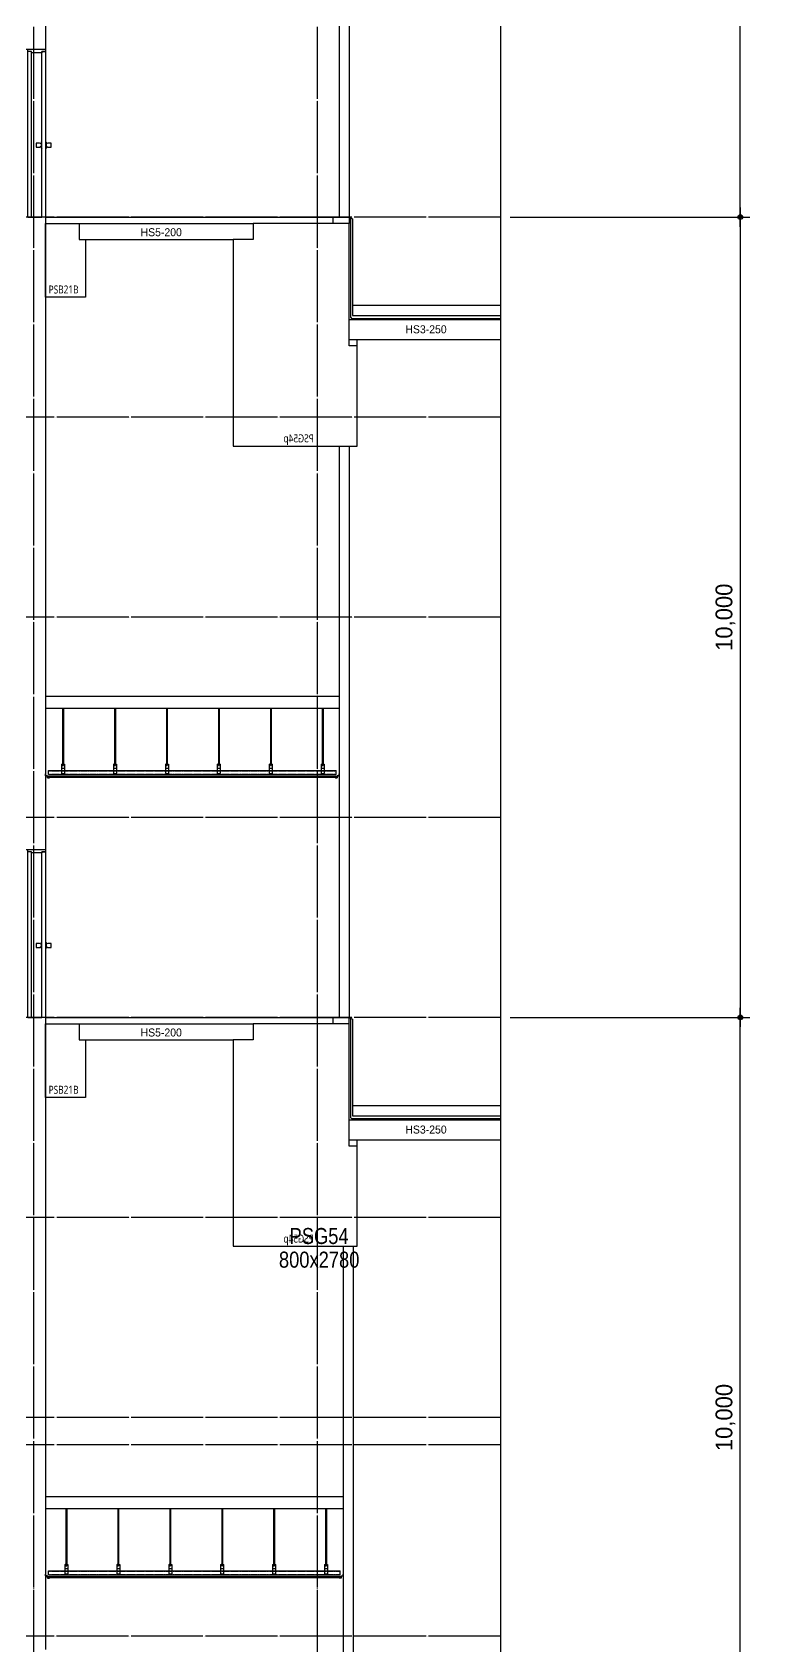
# Model space of a CAD drawing. Header units: millimetres. Extents: x 11948722 to 13111668, y -10771712 to -10232988.
# Drawn here: x 12339690 to 12348702, y -10563800 to -10543638 of the extents above; entities that cross this region are included whole.
import ezdxf
from ezdxf.enums import TextEntityAlignment as Align

# ---------------------------------------------------------------- set-up
doc = ezdxf.new("R2010")
doc.units = ezdxf.units.MM
doc.header["$LTSCALE"] = 150
doc.header["$MEASUREMENT"] = 0
for name, pattern in [('CEN', [6.2, 6, -0.1, 0, -0.1]), ('HIDDEN', [2, 1, -1]), ('Xref-계단단면도$0$HIDDEN', [0.375, 0.25, -0.125])]:
    doc.linetypes.add(name, pattern=pattern)
doc.layers.get('0').update_dxf_attribs({"linetype": 'CONTINUOUS'})
doc.layers.get('Defpoints').update_dxf_attribs({"color": 117, "linetype": 'CONTINUOUS'})
for name, color, linetype in [('A-DOOR', 4, 'CONTINUOUS'), ('A-FIN-5', 8, 'CONTINUOUS'), ('A-중심선', 10, 'CEN'), ('CON-C', 2, 'CONTINUOUS'), ('ELE-06', 6, 'CONTINUOUS'), ('ELE-8', 8, 'CONTINUOUS'), ('PIR판넬', 4, 'CONTINUOUS'), ('Xref-계단단면도$0$3 dim0', 7, 'CONTINUOUS'), ('Xref-계단단면도$0$4', 4, 'CONTINUOUS'), ('Xref-계단단면도$0$8', 8, 'CONTINUOUS'), ('Xref-계단단면도$0$A-CEIL', 6, 'CONTINUOUS'), ('Xref-계단단면도$0$ELE-3', 6, 'CONTINUOUS'), ('Xref-계단단면도$0$FIN', 5, 'CONTINUOUS')]:
    doc.layers.add(name, color=color, linetype=linetype)
doc.styles.add('A.NARROW', font='ARIALN.TTF')
doc.styles.get("Standard").update_dxf_attribs({"font": 'NanumGothic.ttf'})
doc.styles.add('Xref-계단단면도$0$나눔고딕 Se', font='')
doc.styles.add('Xref-계단단면도$0$돋움', font='')
doc.styles.get('Xref-계단단면도$0$나눔고딕 Se').set_extended_font_data('Dotum')
doc.styles.get('Xref-계단단면도$0$돋움').set_extended_font_data('Dotum')
doc.dimstyles.new('Xref-계단단면도$0$A1-100', dxfattribs={"dimtxt": 3, "dimasz": 1, "dimexe": 2, "dimexo": 2, "dimgap": 1, "dimtad": 1, "dimdec": 0, "dimzin": 12, "dimdsep": 46, "dimlunit": 6, "dimtxsty": 'Xref-계단단면도$0$나눔고딕 Se', "dimblk1": 'Xref-계단단면도$0$DIMDOT', "dimblk2": 'Xref-계단단면도$0$DIMDOT', "dimsah": 1, "dimcen": -1, "dimdle": 2, "dimclrd": 256, "dimclre": 256, "dimclrt": 3, "dimadec": 0, "dimazin": 0, "dimtfac": 1, "dimtdec": 0, "dimtix": 1, "dimtmove": 2, "dimatfit": 3, "dimldrblk": 'Xref-계단단면도$0$DIMDOT', "dimfxl": 1, "dimtvp": 1, "dimtolj": 1, "dimtzin": 12, "dimlwd": -1, "dimlwe": -1, "dimarcsym": 0})

# ---------------------------------------------------------------- blocks, each defined once
blk = doc.blocks.new('Xref-계단단면도$0$DIMDOT')
at = {"color": 0}
blk.add_line((-2, 0), (2, 0), dxfattribs=at)
for radius in [0.5, 0.25]:
    blk.add_circle((0, 0), radius, dxfattribs=at)
blk = doc.blocks.new('*D486')
at = {"layer": 'Defpoints', "color": 0, "ltscale": 1200}
for p in [(12345546, -10531448), (12349146, -10531448), (12345546, -10565948)]:
    blk.add_point(p, dxfattribs=at)
at = {"layer": 'Xref-계단단면도$0$3 dim0'}
for p, q in [((12345666, -10531448), (12349266, -10531448)), ((12349146, -10565888), (12349146, -10531508)), ((12345666, -10565948), (12349266, -10565948))]:
    blk.add_line(p, q, dxfattribs=at)
at = {"layer": 'Xref-계단단면도$0$3 dim0', "ltscale": 1200, "xscale": 60, "yscale": 60, "zscale": 60}
for p, rotation in [((12349146, -10531448), 90), ((12349146, -10565948), 270)]:
    blk.add_blockref('Xref-계단단면도$0$DIMDOT', p, dxfattribs=dict(at, rotation=rotation))
at = {"layer": 'Xref-계단단면도$0$3 dim0', "color": 3, "ltscale": 1200, "insert": (12348961, -10548698), "char_height": 210, "attachment_point": 5, "rotation": 90, "style": 'Xref-계단단면도$0$나눔고딕 Se'}
blk.add_mtext('\\A1;34,500', dxfattribs=at)
blk = doc.blocks.new('*D488')
at = {"layer": 'Defpoints', "color": 0, "ltscale": 1200}
for p in [(12345546, -10535948), (12348546, -10535948), (12345546, -10545948)]:
    blk.add_point(p, dxfattribs=at)
at = {"layer": 'Xref-계단단면도$0$3 dim0'}
for p, q in [((12345666, -10535948), (12348666, -10535948)), ((12348546, -10545888), (12348546, -10536008)), ((12345666, -10545948), (12348666, -10545948))]:
    blk.add_line(p, q, dxfattribs=at)
at = {"layer": 'Xref-계단단면도$0$3 dim0', "ltscale": 1200, "xscale": 60, "yscale": 60, "zscale": 60}
for p, rotation in [((12348546, -10535948), 90), ((12348546, -10545948), 270)]:
    blk.add_blockref('Xref-계단단면도$0$DIMDOT', p, dxfattribs=dict(at, rotation=rotation))
at = {"layer": 'Xref-계단단면도$0$3 dim0', "color": 3, "ltscale": 1200, "insert": (12348361, -10540948), "char_height": 210, "attachment_point": 5, "rotation": 90, "style": 'Xref-계단단면도$0$나눔고딕 Se'}
blk.add_mtext('\\A1;10,000', dxfattribs=at)
blk = doc.blocks.new('*D489')
at = {"layer": 'Defpoints', "color": 0, "ltscale": 1200}
for p in [(12345546, -10545948), (12345546, -10555948), (12348546, -10555948)]:
    blk.add_point(p, dxfattribs=at)
at = {"layer": 'Xref-계단단면도$0$3 dim0'}
for p, q in [((12345666, -10545948), (12348666, -10545948)), ((12348546, -10546008), (12348546, -10555888)), ((12345666, -10555948), (12348666, -10555948))]:
    blk.add_line(p, q, dxfattribs=at)
at = {"layer": 'Xref-계단단면도$0$3 dim0', "ltscale": 1200, "xscale": 60, "yscale": 60, "zscale": 60}
for p, rotation in [((12348546, -10545948), 90), ((12348546, -10555948), 270)]:
    blk.add_blockref('Xref-계단단면도$0$DIMDOT', p, dxfattribs=dict(at, rotation=rotation))
at = {"layer": 'Xref-계단단면도$0$3 dim0', "color": 3, "ltscale": 1200, "insert": (12348361, -10550948), "char_height": 210, "attachment_point": 5, "rotation": 90, "style": 'Xref-계단단면도$0$나눔고딕 Se'}
blk.add_mtext('\\A1;10,000', dxfattribs=at)
blk = doc.blocks.new('*D490')
at = {"layer": 'Defpoints', "color": 0, "ltscale": 1200}
for p in [(12345546, -10555948), (12348546, -10555948), (12345546, -10565948)]:
    blk.add_point(p, dxfattribs=at)
at = {"layer": 'Xref-계단단면도$0$3 dim0'}
for p, q in [((12345666, -10555948), (12348666, -10555948)), ((12348546, -10565888), (12348546, -10556008)), ((12345666, -10565948), (12348666, -10565948))]:
    blk.add_line(p, q, dxfattribs=at)
at = {"layer": 'Xref-계단단면도$0$3 dim0', "ltscale": 1200, "xscale": 60, "yscale": 60, "zscale": 60}
for p, rotation in [((12348546, -10555948), 90), ((12348546, -10565948), 270)]:
    blk.add_blockref('Xref-계단단면도$0$DIMDOT', p, dxfattribs=dict(at, rotation=rotation))
at = {"layer": 'Xref-계단단면도$0$3 dim0', "color": 3, "ltscale": 1200, "insert": (12348361, -10560948), "char_height": 210, "attachment_point": 5, "rotation": 90, "style": 'Xref-계단단면도$0$나눔고딕 Se'}
blk.add_mtext('\\A1;10,000', dxfattribs=at)
blk = doc.blocks.new('*U136')
at = {"layer": 'A-DOOR'}
for p, q in [((-200, 0), (-200, 2070)), ((-155, 0), (-155, 2055)), ((-200, 0), (-25, 0))]:
    blk.add_line(p, q, dxfattribs=at)
for points in [[(10, 2100), (20, 2100), (20, 2070), (-25, 2070), (-25, 2055), (-155, 2055), (-155, 2070), (-200, 2070), (-200, 2100), (-190, 2100)], [(-35, 915), (-55, 925), (-95, 925), (-95, 875), (-55, 875), (-35, 885)], [(-25, 945), (-35, 935), (-35, 865), (-25, 855)], [(20, 945), (30, 935), (30, 865), (20, 855)], [(30, 885), (50, 875), (90, 875), (90, 925), (50, 925), (30, 915)]]:
    blk.add_lwpolyline(points, dxfattribs=at)
blk.add_lwpolyline([(20, 0), (-25, 0), (-25, 2070), (20, 2070)], close=True, dxfattribs=at)
blk = doc.blocks.new('PSB21B')
at = {"layer": 'CON-C', "ltscale": 1200, "flags": 128}
blk.add_lwpolyline([(-250, 0), (-250, 920), (-250, 920), (-250, 920), (170, 920), (170, 720), (250, 720), (250, 0)], close=True, dxfattribs=at)
at = {"layer": 'Defpoints', "color": 1, "width": 0.8}
blk.add_text('PSB21B', height=99.8, dxfattribs=at).set_placement((-210, 96), align=Align.MIDDLE_LEFT)
blk = doc.blocks.new('PSG54p')
at = {"layer": 'CON-C', "ltscale": 1200, "flags": 128}
blk.add_lwpolyline([(-775, 1250), (-675, 1250), (-675, 2780), (525, 2780), (525, 2580), (775, 2580), (775, 0), (-775, 0)], close=True, dxfattribs=at)
at = {"layer": 'Defpoints', "color": 1, "width": 0.8}
blk.add_text('PSG54p', height=99.8, dxfattribs=at).set_placement((-231, 96), align=Align.MIDDLE_LEFT)

msp = doc.modelspace()

# ---------------------------------------------------------------- linework, layer by layer
at = {"layer": 'A-FIN-5', "linetype": 'HIDDEN'}
for p, q in [((12343674.7, -10547203.7), (12343684.1, -10547213.2)), ((12343674.7, -10557203.7), (12343684.1, -10557213.2))]:
    msp.add_line(p, q, dxfattribs=at)
at = {"layer": 'A-중심선'}
for p, q in [((12339704.7, -10530548.2), (12339704.7, -10579629.2)), ((12343254.7, -10530548.2), (12343254.7, -10579629.2)), ((12345546.5, -10545948.2), (12327920.5, -10545948.2)), ((12345546.5, -10548448.2), (12327920.5, -10548448.2)), ((12345546.5, -10550948.2), (12327920.5, -10550948.2)), ((12345546.5, -10553448.2), (12327920.5, -10553448.2)), ((12345546.5, -10555948.2), (12327920.5, -10555948.2)), ((12345546.5, -10558448.2), (12327920.5, -10558448.2)), ((12345546.5, -10560948.2), (12327920.5, -10560948.2)), ((12345546.5, -10561288.2), (12327920.5, -10561288.2)), ((12345545.7, -10563678.2), (12327919.7, -10563678.2))]:
    msp.add_line(p, q, dxfattribs=at)
at = {"layer": 'CON-C', "ltscale": 1200}
for p, q in [((12339854.7, -10535948.2), (12339854.7, -10543848.2)), ((12339554.7, -10543848.2), (12339854.7, -10543848.2)), ((12339854.7, -10545948.2), (12339554.7, -10545948.2)), ((12339854.7, -10545948.2), (12339854.7, -10553848.2)), ((12340274.7, -10546028.2), (12342454.7, -10546028.2)), ((12343454.7, -10546028.2), (12343454.7, -10545948.2)), ((12343454.7, -10545948.2), (12343654.7, -10545948.2)), ((12343654.7, -10545948.2), (12343654.7, -10546028.2)), ((12340354.7, -10546228.2), (12342204.7, -10546228.2)), ((12343654.7, -10547228.2), (12345546.5, -10547228.2)), ((12343654.7, -10547478.2), (12345546.5, -10547478.2)), ((12343754.7, -10547558.2), (12343754.7, -10547478.2)), ((12339554.7, -10553848.2), (12339854.7, -10553848.2)), ((12339854.7, -10555948.2), (12339554.7, -10555948.2)), ((12339854.7, -10555948.2), (12339854.7, -10563848.2)), ((12343454.7, -10556028.2), (12343454.7, -10555948.2)), ((12343454.7, -10555948.2), (12343654.7, -10555948.2)), ((12343654.7, -10556028.2), (12343654.7, -10555948.2)), ((12340274.7, -10556028.2), (12342454.7, -10556028.2)), ((12340354.7, -10556228.2), (12342204.7, -10556228.2)), ((12343654.7, -10557228.2), (12345546.5, -10557228.2)), ((12343654.7, -10557478.2), (12345546.5, -10557478.2)), ((12343754.7, -10557558.2), (12343754.7, -10557478.2))]:
    msp.add_line(p, q, dxfattribs=at)
at = {"layer": 'Defpoints', "ltscale": 1200}
msp.add_lwpolyline([(12327920.5, -10530548.2), (12345546.5, -10530548.2), (12345546.5, -10579629.2), (12327920.5, -10579629.2)], close=True, dxfattribs=at)
at = {"layer": 'ELE-06', "ltscale": 1200}
for p, q in [((12343654.7, -10545948.2), (12343694.7, -10545968.2)), ((12343694.7, -10545968.2), (12343694.7, -10547048.2)), ((12343694.7, -10547048.2), (12345546.5, -10547048.2)), ((12343654.7, -10555948.2), (12343694.7, -10555968.2)), ((12343694.7, -10555968.2), (12343694.7, -10557048.2)), ((12343694.7, -10557048.2), (12345546.5, -10557048.2))]:
    msp.add_line(p, q, dxfattribs=at)
at = {"layer": 'ELE-8', "ltscale": 0.5}
for p, q in [((12343674.7, -10547203.7), (12343674.7, -10545958.2)), ((12343684.1, -10547213.2), (12345546.5, -10547213.2)), ((12343674.7, -10557203.7), (12343674.7, -10555958.2)), ((12343684.1, -10557213.2), (12345546.5, -10557213.2))]:
    msp.add_line(p, q, dxfattribs=at)
at = {"layer": 'ELE-8', "ltscale": 1000}
for p, q in [((12343694.7, -10547048.2), (12343694.7, -10547178.2)), ((12343694.7, -10547178.2), (12345546.5, -10547178.2)), ((12343694.7, -10557048.2), (12343694.7, -10557178.2)), ((12343694.7, -10557178.2), (12345546.5, -10557178.2))]:
    msp.add_line(p, q, dxfattribs=at)
at = {"layer": 'PIR판넬'}
for p, q in [((12343529.7, -10537048.2), (12343529.7, -10545948.2)), ((12343654.7, -10537048.2), (12343654.7, -10545948.2)), ((12343529.7, -10548808.2), (12343529.7, -10555948.2)), ((12343654.7, -10548808.2), (12343654.7, -10555948.2)), ((12343579.7, -10558808.2), (12343579.7, -10565948.2)), ((12343704.7, -10558808.2), (12343704.7, -10565948.2))]:
    msp.add_line(p, q, dxfattribs=at)
at = {"layer": 'Xref-계단단면도$0$4', "ltscale": 0.1}
for points in [[(12339904.7, -10552954.2), (12339904.7, -10552948.2), (12339903.7, -10552948.2), (12339903.7, -10552953.2), (12339880.7, -10552953.2), (12339880.7, -10552928.2), (12339855.7, -10552928.2), (12339855.7, -10552904.2), (12339854.7, -10552904.2), (12339854.7, -10552929.2), (12339879.7, -10552929.2), (12339879.7, -10552954.2), (12339904.7, -10552954.2)], [(12343479.7, -10552954.2), (12343479.7, -10552948.2), (12343480.7, -10552948.2), (12343480.7, -10552953.2), (12343503.7, -10552953.2), (12343503.7, -10552928.2), (12343528.7, -10552928.2), (12343528.7, -10552904.2), (12343529.7, -10552904.2), (12343529.7, -10552929.2), (12343504.7, -10552929.2), (12343504.7, -10552954.2), (12343479.7, -10552954.2)], [(12339904.7, -10562954.2), (12339904.7, -10562948.2), (12339903.7, -10562948.2), (12339903.7, -10562953.2), (12339880.7, -10562953.2), (12339880.7, -10562928.2), (12339855.7, -10562928.2), (12339855.7, -10562904.2), (12339854.7, -10562904.2), (12339854.7, -10562929.2), (12339879.7, -10562929.2), (12339879.7, -10562954.2), (12339904.7, -10562954.2)], [(12343529.7, -10562954.2), (12343529.7, -10562948.2), (12343530.7, -10562948.2), (12343530.7, -10562953.2), (12343553.7, -10562953.2), (12343553.7, -10562928.2), (12343578.7, -10562928.2), (12343578.7, -10562904.2), (12343579.7, -10562904.2), (12343579.7, -10562929.2), (12343554.7, -10562929.2), (12343554.7, -10562954.2), (12343529.7, -10562954.2)]]:
    msp.add_lwpolyline(points, dxfattribs=at)
at = {"layer": 'Xref-계단단면도$0$8'}
for p, q in [((12340067.8, -10552085.7), (12340067.8, -10552779.4)), ((12340079.1, -10552085.7), (12340079.1, -10552779.4)), ((12340717.8, -10552085.7), (12340717.8, -10552779.4)), ((12340729.1, -10552085.7), (12340729.1, -10552779.4)), ((12341367.8, -10552085.7), (12341367.8, -10552779.4)), ((12341379.1, -10552085.7), (12341379.1, -10552779.4)), ((12342017.8, -10552085.7), (12342017.8, -10552779.4)), ((12342029.1, -10552085.7), (12342029.1, -10552779.4)), ((12342667.8, -10552085.7), (12342667.8, -10552779.4)), ((12342679.1, -10552085.7), (12342679.1, -10552779.4)), ((12343317.8, -10552085.7), (12343317.8, -10552779.4)), ((12343329.1, -10552085.7), (12343329.1, -10552779.4)), ((12340054.7, -10552783.2), (12340054.7, -10552901.9)), ((12340054.7, -10552783.2), (12340092.2, -10552783.2)), ((12340054.7, -10552786.9), (12340092.2, -10552786.9)), ((12340054.7, -10552833.2), (12340092.2, -10552833.2)), ((12340054.7, -10552901.9), (12340092.2, -10552901.9)), ((12340062.2, -10552779.4), (12340084.7, -10552779.4)), ((12340062.2, -10552779.4), (12340062.2, -10552783.2)), ((12340062.2, -10552786.9), (12340062.2, -10552790.7)), ((12340062.2, -10552790.7), (12340084.7, -10552790.7)), ((12340065.9, -10552779.4), (12340065.9, -10552783.2)), ((12340065.9, -10552786.9), (12340065.9, -10552790.7)), ((12340067.8, -10552774.4), (12340079.1, -10552774.4)), ((12340067.8, -10552776.9), (12340079.1, -10552776.9)), ((12340067.8, -10552790.7), (12340067.8, -10552801.9)), ((12340067.8, -10552791.9), (12340079.1, -10552791.9)), ((12340067.8, -10552794.4), (12340079.1, -10552794.4)), ((12340067.8, -10552796.9), (12340079.1, -10552796.9)), ((12340067.8, -10552799.4), (12340079.1, -10552799.4)), ((12340067.8, -10552799.4), (12340079.1, -10552799.4)), ((12340067.8, -10552801.9), (12340079.1, -10552801.9)), ((12340079.1, -10552790.7), (12340079.1, -10552801.9)), ((12340080.9, -10552779.4), (12340080.9, -10552783.2)), ((12340080.9, -10552786.9), (12340080.9, -10552790.7)), ((12340084.7, -10552779.4), (12340084.7, -10552783.2)), ((12340084.7, -10552786.9), (12340084.7, -10552790.7)), ((12340092.2, -10552783.2), (12340092.2, -10552901.9)), ((12340704.7, -10552783.2), (12340704.7, -10552901.9)), ((12340704.7, -10552783.2), (12340742.2, -10552783.2)), ((12340704.7, -10552786.9), (12340742.2, -10552786.9)), ((12340704.7, -10552833.2), (12340742.2, -10552833.2)), ((12340704.7, -10552901.9), (12340742.2, -10552901.9)), ((12340712.2, -10552779.4), (12340734.7, -10552779.4)), ((12340712.2, -10552779.4), (12340712.2, -10552783.2)), ((12340712.2, -10552786.9), (12340712.2, -10552790.7)), ((12340712.2, -10552790.7), (12340734.7, -10552790.7)), ((12340715.9, -10552779.4), (12340715.9, -10552783.2)), ((12340715.9, -10552786.9), (12340715.9, -10552790.7)), ((12340717.8, -10552774.4), (12340729.1, -10552774.4)), ((12340717.8, -10552776.9), (12340729.1, -10552776.9)), ((12340717.8, -10552790.7), (12340717.8, -10552801.9)), ((12340717.8, -10552791.9), (12340729.1, -10552791.9)), ((12340717.8, -10552794.4), (12340729.1, -10552794.4)), ((12340717.8, -10552796.9), (12340729.1, -10552796.9)), ((12340717.8, -10552799.4), (12340729.1, -10552799.4)), ((12340717.8, -10552799.4), (12340729.1, -10552799.4)), ((12340717.8, -10552801.9), (12340729.1, -10552801.9)), ((12340729.1, -10552790.7), (12340729.1, -10552801.9)), ((12340730.9, -10552779.4), (12340730.9, -10552783.2)), ((12340730.9, -10552786.9), (12340730.9, -10552790.7)), ((12340734.7, -10552779.4), (12340734.7, -10552783.2)), ((12340734.7, -10552786.9), (12340734.7, -10552790.7)), ((12340742.2, -10552783.2), (12340742.2, -10552901.9)), ((12341354.7, -10552783.2), (12341354.7, -10552901.9)), ((12341354.7, -10552783.2), (12341392.2, -10552783.2)), ((12341354.7, -10552786.9), (12341392.2, -10552786.9)), ((12341354.7, -10552833.2), (12341392.2, -10552833.2)), ((12341354.7, -10552901.9), (12341392.2, -10552901.9)), ((12341362.2, -10552779.4), (12341384.7, -10552779.4)), ((12341362.2, -10552779.4), (12341362.2, -10552783.2)), ((12341362.2, -10552786.9), (12341362.2, -10552790.7)), ((12341362.2, -10552790.7), (12341384.7, -10552790.7)), ((12341365.9, -10552779.4), (12341365.9, -10552783.2)), ((12341365.9, -10552786.9), (12341365.9, -10552790.7)), ((12341367.8, -10552774.4), (12341379.1, -10552774.4)), ((12341367.8, -10552776.9), (12341379.1, -10552776.9)), ((12341367.8, -10552790.7), (12341367.8, -10552801.9)), ((12341367.8, -10552791.9), (12341379.1, -10552791.9)), ((12341367.8, -10552794.4), (12341379.1, -10552794.4)), ((12341367.8, -10552796.9), (12341379.1, -10552796.9)), ((12341367.8, -10552799.4), (12341379.1, -10552799.4)), ((12341367.8, -10552799.4), (12341379.1, -10552799.4)), ((12341367.8, -10552801.9), (12341379.1, -10552801.9)), ((12341379.1, -10552790.7), (12341379.1, -10552801.9)), ((12341380.9, -10552779.4), (12341380.9, -10552783.2)), ((12341380.9, -10552786.9), (12341380.9, -10552790.7)), ((12341384.7, -10552779.4), (12341384.7, -10552783.2)), ((12341384.7, -10552786.9), (12341384.7, -10552790.7)), ((12341392.2, -10552783.2), (12341392.2, -10552901.9)), ((12342004.7, -10552783.2), (12342004.7, -10552901.9)), ((12342004.7, -10552783.2), (12342042.2, -10552783.2)), ((12342004.7, -10552786.9), (12342042.2, -10552786.9)), ((12342004.7, -10552833.2), (12342042.2, -10552833.2)), ((12342004.7, -10552901.9), (12342042.2, -10552901.9)), ((12342012.2, -10552779.4), (12342034.7, -10552779.4)), ((12342012.2, -10552779.4), (12342012.2, -10552783.2)), ((12342012.2, -10552786.9), (12342012.2, -10552790.7)), ((12342012.2, -10552790.7), (12342034.7, -10552790.7)), ((12342015.9, -10552779.4), (12342015.9, -10552783.2)), ((12342015.9, -10552786.9), (12342015.9, -10552790.7)), ((12342017.8, -10552774.4), (12342029.1, -10552774.4)), ((12342017.8, -10552776.9), (12342029.1, -10552776.9)), ((12342017.8, -10552790.7), (12342017.8, -10552801.9)), ((12342017.8, -10552791.9), (12342029.1, -10552791.9)), ((12342017.8, -10552794.4), (12342029.1, -10552794.4)), ((12342017.8, -10552796.9), (12342029.1, -10552796.9)), ((12342017.8, -10552799.4), (12342029.1, -10552799.4)), ((12342017.8, -10552799.4), (12342029.1, -10552799.4)), ((12342017.8, -10552801.9), (12342029.1, -10552801.9)), ((12342029.1, -10552790.7), (12342029.1, -10552801.9)), ((12342030.9, -10552779.4), (12342030.9, -10552783.2)), ((12342030.9, -10552786.9), (12342030.9, -10552790.7)), ((12342034.7, -10552779.4), (12342034.7, -10552783.2)), ((12342034.7, -10552786.9), (12342034.7, -10552790.7)), ((12342042.2, -10552783.2), (12342042.2, -10552901.9)), ((12342654.7, -10552783.2), (12342654.7, -10552901.9)), ((12342654.7, -10552783.2), (12342692.2, -10552783.2)), ((12342654.7, -10552786.9), (12342692.2, -10552786.9)), ((12342654.7, -10552833.2), (12342692.2, -10552833.2)), ((12342654.7, -10552901.9), (12342692.2, -10552901.9)), ((12342662.2, -10552779.4), (12342684.7, -10552779.4)), ((12342662.2, -10552779.4), (12342662.2, -10552783.2)), ((12342662.2, -10552786.9), (12342662.2, -10552790.7)), ((12342662.2, -10552790.7), (12342684.7, -10552790.7)), ((12342665.9, -10552779.4), (12342665.9, -10552783.2)), ((12342665.9, -10552786.9), (12342665.9, -10552790.7)), ((12342667.8, -10552774.4), (12342679.1, -10552774.4)), ((12342667.8, -10552776.9), (12342679.1, -10552776.9)), ((12342667.8, -10552790.7), (12342667.8, -10552801.9)), ((12342667.8, -10552791.9), (12342679.1, -10552791.9)), ((12342667.8, -10552794.4), (12342679.1, -10552794.4)), ((12342667.8, -10552796.9), (12342679.1, -10552796.9)), ((12342667.8, -10552799.4), (12342679.1, -10552799.4)), ((12342667.8, -10552799.4), (12342679.1, -10552799.4)), ((12342667.8, -10552801.9), (12342679.1, -10552801.9)), ((12342679.1, -10552790.7), (12342679.1, -10552801.9)), ((12342680.9, -10552779.4), (12342680.9, -10552783.2)), ((12342680.9, -10552786.9), (12342680.9, -10552790.7)), ((12342684.7, -10552779.4), (12342684.7, -10552783.2)), ((12342684.7, -10552786.9), (12342684.7, -10552790.7)), ((12342692.2, -10552783.2), (12342692.2, -10552901.9)), ((12343304.7, -10552783.2), (12343304.7, -10552901.9)), ((12343304.7, -10552783.2), (12343342.2, -10552783.2)), ((12343304.7, -10552786.9), (12343342.2, -10552786.9)), ((12343304.7, -10552833.2), (12343342.2, -10552833.2)), ((12343304.7, -10552901.9), (12343342.2, -10552901.9)), ((12343312.2, -10552779.4), (12343334.7, -10552779.4)), ((12343312.2, -10552779.4), (12343312.2, -10552783.2)), ((12343312.2, -10552786.9), (12343312.2, -10552790.7)), ((12343312.2, -10552790.7), (12343334.7, -10552790.7)), ((12343315.9, -10552779.4), (12343315.9, -10552783.2)), ((12343315.9, -10552786.9), (12343315.9, -10552790.7)), ((12343317.8, -10552774.4), (12343329.1, -10552774.4)), ((12343317.8, -10552776.9), (12343329.1, -10552776.9)), ((12343317.8, -10552790.7), (12343317.8, -10552801.9)), ((12343317.8, -10552791.9), (12343329.1, -10552791.9)), ((12343317.8, -10552794.4), (12343329.1, -10552794.4)), ((12343317.8, -10552796.9), (12343329.1, -10552796.9)), ((12343317.8, -10552799.4), (12343329.1, -10552799.4)), ((12343317.8, -10552799.4), (12343329.1, -10552799.4)), ((12343317.8, -10552801.9), (12343329.1, -10552801.9)), ((12343329.1, -10552790.7), (12343329.1, -10552801.9)), ((12343330.9, -10552779.4), (12343330.9, -10552783.2)), ((12343330.9, -10552786.9), (12343330.9, -10552790.7)), ((12343334.7, -10552779.4), (12343334.7, -10552783.2)), ((12343334.7, -10552786.9), (12343334.7, -10552790.7)), ((12343342.2, -10552783.2), (12343342.2, -10552901.9)), ((12340109.2, -10562085.7), (12340109.2, -10562779.4)), ((12340120.5, -10562085.7), (12340120.5, -10562779.4)), ((12340759.2, -10562085.7), (12340759.2, -10562779.4)), ((12340770.5, -10562085.7), (12340770.5, -10562779.4)), ((12341409.2, -10562085.7), (12341409.2, -10562779.4)), ((12341420.5, -10562085.7), (12341420.5, -10562779.4)), ((12342059.2, -10562085.7), (12342059.2, -10562779.4)), ((12342070.5, -10562085.7), (12342070.5, -10562779.4)), ((12342709.2, -10562085.7), (12342709.2, -10562779.4)), ((12342720.5, -10562085.7), (12342720.5, -10562779.4)), ((12343359.2, -10562085.7), (12343359.2, -10562779.4)), ((12343370.5, -10562085.7), (12343370.5, -10562779.4)), ((12340096.1, -10562783.2), (12340096.1, -10562901.9)), ((12340096.1, -10562783.2), (12340133.6, -10562783.2)), ((12340096.1, -10562786.9), (12340133.6, -10562786.9)), ((12340103.6, -10562779.4), (12340126.1, -10562779.4)), ((12340103.6, -10562779.4), (12340103.6, -10562783.2)), ((12340103.6, -10562786.9), (12340103.6, -10562790.7)), ((12340103.6, -10562790.7), (12340126.1, -10562790.7)), ((12340107.3, -10562779.4), (12340107.3, -10562783.2)), ((12340107.3, -10562786.9), (12340107.3, -10562790.7)), ((12340109.2, -10562774.4), (12340120.5, -10562774.4)), ((12340109.2, -10562776.9), (12340120.5, -10562776.9)), ((12340109.2, -10562790.7), (12340109.2, -10562801.9)), ((12340109.2, -10562791.9), (12340120.5, -10562791.9)), ((12340109.2, -10562794.4), (12340120.5, -10562794.4)), ((12340109.2, -10562796.9), (12340120.5, -10562796.9)), ((12340109.2, -10562799.4), (12340120.5, -10562799.4)), ((12340109.2, -10562799.4), (12340120.5, -10562799.4)), ((12340109.2, -10562801.9), (12340120.5, -10562801.9)), ((12340120.5, -10562790.7), (12340120.5, -10562801.9)), ((12340122.3, -10562779.4), (12340122.3, -10562783.2)), ((12340122.3, -10562786.9), (12340122.3, -10562790.7)), ((12340126.1, -10562779.4), (12340126.1, -10562783.2)), ((12340126.1, -10562786.9), (12340126.1, -10562790.7)), ((12340133.6, -10562783.2), (12340133.6, -10562901.9)), ((12340746.1, -10562783.2), (12340746.1, -10562901.9)), ((12340746.1, -10562783.2), (12340783.6, -10562783.2)), ((12340746.1, -10562786.9), (12340783.6, -10562786.9)), ((12340753.6, -10562779.4), (12340776.1, -10562779.4)), ((12340753.6, -10562779.4), (12340753.6, -10562783.2)), ((12340753.6, -10562786.9), (12340753.6, -10562790.7)), ((12340753.6, -10562790.7), (12340776.1, -10562790.7)), ((12340757.3, -10562779.4), (12340757.3, -10562783.2)), ((12340757.3, -10562786.9), (12340757.3, -10562790.7)), ((12340759.2, -10562774.4), (12340770.5, -10562774.4)), ((12340759.2, -10562776.9), (12340770.5, -10562776.9)), ((12340759.2, -10562790.7), (12340759.2, -10562801.9)), ((12340759.2, -10562791.9), (12340770.5, -10562791.9)), ((12340759.2, -10562794.4), (12340770.5, -10562794.4)), ((12340759.2, -10562796.9), (12340770.5, -10562796.9)), ((12340759.2, -10562799.4), (12340770.5, -10562799.4)), ((12340759.2, -10562799.4), (12340770.5, -10562799.4)), ((12340759.2, -10562801.9), (12340770.5, -10562801.9)), ((12340770.5, -10562790.7), (12340770.5, -10562801.9)), ((12340772.3, -10562779.4), (12340772.3, -10562783.2)), ((12340772.3, -10562786.9), (12340772.3, -10562790.7)), ((12340776.1, -10562779.4), (12340776.1, -10562783.2)), ((12340776.1, -10562786.9), (12340776.1, -10562790.7)), ((12340783.6, -10562783.2), (12340783.6, -10562901.9)), ((12341396.1, -10562783.2), (12341396.1, -10562901.9)), ((12341396.1, -10562783.2), (12341433.6, -10562783.2)), ((12341396.1, -10562786.9), (12341433.6, -10562786.9)), ((12341403.6, -10562779.4), (12341426.1, -10562779.4)), ((12341403.6, -10562779.4), (12341403.6, -10562783.2)), ((12341403.6, -10562786.9), (12341403.6, -10562790.7)), ((12341403.6, -10562790.7), (12341426.1, -10562790.7)), ((12341407.3, -10562779.4), (12341407.3, -10562783.2)), ((12341407.3, -10562786.9), (12341407.3, -10562790.7)), ((12341409.2, -10562774.4), (12341420.5, -10562774.4)), ((12341409.2, -10562776.9), (12341420.5, -10562776.9)), ((12341409.2, -10562790.7), (12341409.2, -10562801.9)), ((12341409.2, -10562791.9), (12341420.5, -10562791.9)), ((12341409.2, -10562794.4), (12341420.5, -10562794.4)), ((12341409.2, -10562796.9), (12341420.5, -10562796.9)), ((12341409.2, -10562799.4), (12341420.5, -10562799.4)), ((12341409.2, -10562799.4), (12341420.5, -10562799.4)), ((12341409.2, -10562801.9), (12341420.5, -10562801.9)), ((12341420.5, -10562790.7), (12341420.5, -10562801.9)), ((12341422.3, -10562779.4), (12341422.3, -10562783.2)), ((12341422.3, -10562786.9), (12341422.3, -10562790.7)), ((12341426.1, -10562779.4), (12341426.1, -10562783.2)), ((12341426.1, -10562786.9), (12341426.1, -10562790.7)), ((12341433.6, -10562783.2), (12341433.6, -10562901.9)), ((12342046.1, -10562783.2), (12342046.1, -10562901.9)), ((12342046.1, -10562783.2), (12342083.6, -10562783.2)), ((12342046.1, -10562786.9), (12342083.6, -10562786.9)), ((12342053.6, -10562779.4), (12342076.1, -10562779.4)), ((12342053.6, -10562779.4), (12342053.6, -10562783.2)), ((12342053.6, -10562786.9), (12342053.6, -10562790.7)), ((12342053.6, -10562790.7), (12342076.1, -10562790.7)), ((12342057.3, -10562779.4), (12342057.3, -10562783.2)), ((12342057.3, -10562786.9), (12342057.3, -10562790.7)), ((12342059.2, -10562774.4), (12342070.5, -10562774.4)), ((12342059.2, -10562776.9), (12342070.5, -10562776.9)), ((12342059.2, -10562790.7), (12342059.2, -10562801.9)), ((12342059.2, -10562791.9), (12342070.5, -10562791.9)), ((12342059.2, -10562794.4), (12342070.5, -10562794.4)), ((12342059.2, -10562796.9), (12342070.5, -10562796.9)), ((12342059.2, -10562799.4), (12342070.5, -10562799.4)), ((12342059.2, -10562799.4), (12342070.5, -10562799.4)), ((12342059.2, -10562801.9), (12342070.5, -10562801.9)), ((12342070.5, -10562790.7), (12342070.5, -10562801.9)), ((12342072.3, -10562779.4), (12342072.3, -10562783.2)), ((12342072.3, -10562786.9), (12342072.3, -10562790.7)), ((12342076.1, -10562779.4), (12342076.1, -10562783.2)), ((12342076.1, -10562786.9), (12342076.1, -10562790.7)), ((12342083.6, -10562783.2), (12342083.6, -10562901.9)), ((12342696.1, -10562783.2), (12342696.1, -10562901.9)), ((12342696.1, -10562783.2), (12342733.6, -10562783.2)), ((12342696.1, -10562786.9), (12342733.6, -10562786.9)), ((12342703.6, -10562779.4), (12342726.1, -10562779.4)), ((12342703.6, -10562779.4), (12342703.6, -10562783.2)), ((12342703.6, -10562786.9), (12342703.6, -10562790.7)), ((12342703.6, -10562790.7), (12342726.1, -10562790.7)), ((12342707.3, -10562779.4), (12342707.3, -10562783.2)), ((12342707.3, -10562786.9), (12342707.3, -10562790.7)), ((12342709.2, -10562774.4), (12342720.5, -10562774.4)), ((12342709.2, -10562776.9), (12342720.5, -10562776.9)), ((12342709.2, -10562790.7), (12342709.2, -10562801.9)), ((12342709.2, -10562791.9), (12342720.5, -10562791.9)), ((12342709.2, -10562794.4), (12342720.5, -10562794.4)), ((12342709.2, -10562796.9), (12342720.5, -10562796.9)), ((12342709.2, -10562799.4), (12342720.5, -10562799.4)), ((12342709.2, -10562799.4), (12342720.5, -10562799.4)), ((12342709.2, -10562801.9), (12342720.5, -10562801.9)), ((12342720.5, -10562790.7), (12342720.5, -10562801.9)), ((12342722.3, -10562779.4), (12342722.3, -10562783.2)), ((12342722.3, -10562786.9), (12342722.3, -10562790.7)), ((12342726.1, -10562779.4), (12342726.1, -10562783.2)), ((12342726.1, -10562786.9), (12342726.1, -10562790.7)), ((12342733.6, -10562783.2), (12342733.6, -10562901.9)), ((12343346.1, -10562783.2), (12343346.1, -10562901.9)), ((12343346.1, -10562783.2), (12343383.6, -10562783.2)), ((12343346.1, -10562786.9), (12343383.6, -10562786.9)), ((12343353.6, -10562779.4), (12343376.1, -10562779.4)), ((12343353.6, -10562779.4), (12343353.6, -10562783.2)), ((12343353.6, -10562786.9), (12343353.6, -10562790.7)), ((12343353.6, -10562790.7), (12343376.1, -10562790.7)), ((12343357.3, -10562779.4), (12343357.3, -10562783.2)), ((12343357.3, -10562786.9), (12343357.3, -10562790.7)), ((12343359.2, -10562774.4), (12343370.5, -10562774.4)), ((12343359.2, -10562776.9), (12343370.5, -10562776.9)), ((12343359.2, -10562790.7), (12343359.2, -10562801.9)), ((12343359.2, -10562791.9), (12343370.5, -10562791.9)), ((12343359.2, -10562794.4), (12343370.5, -10562794.4)), ((12343359.2, -10562796.9), (12343370.5, -10562796.9)), ((12343359.2, -10562799.4), (12343370.5, -10562799.4)), ((12343359.2, -10562799.4), (12343370.5, -10562799.4)), ((12343359.2, -10562801.9), (12343370.5, -10562801.9)), ((12343370.5, -10562790.7), (12343370.5, -10562801.9)), ((12343372.3, -10562779.4), (12343372.3, -10562783.2)), ((12343372.3, -10562786.9), (12343372.3, -10562790.7)), ((12343376.1, -10562779.4), (12343376.1, -10562783.2)), ((12343376.1, -10562786.9), (12343376.1, -10562790.7)), ((12343383.6, -10562783.2), (12343383.6, -10562901.9)), ((12340096.1, -10562833.2), (12340133.6, -10562833.2)), ((12340096.1, -10562901.9), (12340133.6, -10562901.9)), ((12340746.1, -10562833.2), (12340783.6, -10562833.2)), ((12340746.1, -10562901.9), (12340783.6, -10562901.9)), ((12341396.1, -10562833.2), (12341433.6, -10562833.2)), ((12341396.1, -10562901.9), (12341433.6, -10562901.9)), ((12342046.1, -10562833.2), (12342083.6, -10562833.2)), ((12342046.1, -10562901.9), (12342083.6, -10562901.9)), ((12342696.1, -10562833.2), (12342733.6, -10562833.2)), ((12342696.1, -10562901.9), (12342733.6, -10562901.9)), ((12343346.1, -10562833.2), (12343383.6, -10562833.2)), ((12343346.1, -10562901.9), (12343383.6, -10562901.9))]:
    msp.add_line(p, q, dxfattribs=at)
at = {"layer": 'Xref-계단단면도$0$8', "linetype": 'Xref-계단단면도$0$HIDDEN', "ltscale": 0.1}
for p, q in [((12339893.7, -10552868.2), (12343490.7, -10552868.2)), ((12339893.7, -10552908.2), (12343490.7, -10552908.2)), ((12339893.7, -10562868.2), (12343540.7, -10562868.2)), ((12339893.7, -10562908.2), (12343540.7, -10562908.2))]:
    msp.add_line(p, q, dxfattribs=at)
at = {"layer": 'Xref-계단단면도$0$A-CEIL', "ltscale": 1200}
for p, q in [((12339854.7, -10545948.2), (12343454.7, -10545948.2)), ((12339854.7, -10555948.2), (12343454.7, -10555948.2))]:
    msp.add_line(p, q, dxfattribs=at)
at = {"layer": 'Xref-계단단면도$0$ELE-3'}
for p, q in [((12339854.7, -10551935.7), (12343529.7, -10551935.7)), ((12339854.7, -10552085.7), (12343529.7, -10552085.7)), ((12339854.7, -10561935.7), (12343579.7, -10561935.7)), ((12339854.7, -10562085.7), (12343579.7, -10562085.7))]:
    msp.add_line(p, q, dxfattribs=at)
at = {"layer": 'Xref-계단단면도$0$FIN', "color": 8}
for p, q in [((12339893.7, -10552911.9), (12339893.7, -10552864.4)), ((12339893.7, -10552864.4), (12343490.7, -10552864.4)), ((12339893.7, -10552911.9), (12343490.7, -10552911.9)), ((12343490.7, -10552911.9), (12343490.7, -10552864.4)), ((12339893.7, -10562911.9), (12339893.7, -10562864.4)), ((12339893.7, -10562864.4), (12343540.7, -10562864.4)), ((12339893.7, -10562911.9), (12343540.7, -10562911.9)), ((12343540.7, -10562911.9), (12343540.7, -10562864.4))]:
    msp.add_line(p, q, dxfattribs=at)
at = {"layer": 'Xref-계단단면도$0$FIN', "color": 150}
for p, q in [((12339893.7, -10552935.7), (12343490.7, -10552935.7)), ((12339893.7, -10552948.2), (12343490.7, -10552948.2)), ((12339893.7, -10562935.7), (12343540.7, -10562935.7)), ((12339893.7, -10562948.2), (12343540.7, -10562948.2))]:
    msp.add_line(p, q, dxfattribs=at)
at = {"layer": 'Xref-계단단면도$0$FIN', "color": 150, "flags": 128}
for points in [[(12339893.7, -10552935.7), (12339893.7, -10552948.2)], [(12343490.7, -10552935.7), (12343490.7, -10552948.2)], [(12339893.7, -10562935.7), (12339893.7, -10562948.2)], [(12343540.7, -10562935.7), (12343540.7, -10562948.2)]]:
    msp.add_lwpolyline(points, dxfattribs=at)

# ---------------------------------------------------------------- block references
at = {"layer": 'A-DOOR'}
for p in [(12339834.7, -10545948.2), (12339834.7, -10555948.2)]:
    msp.add_blockref('*U136', p, dxfattribs=at)
at = {"layer": 'CON-C', "ltscale": 1200}
for p in [(12340104.7, -10546948.2), (12340104.7, -10556948.2)]:
    msp.add_blockref('PSB21B', p, dxfattribs=at)
at = {"layer": 'CON-C', "ltscale": 1200, "xscale": -1}
for p in [(12342979.7, -10548808.2), (12342979.7, -10558808.2)]:
    msp.add_blockref('PSG54p', p, dxfattribs=at)

# ---------------------------------------------------------------- texts
at = {"layer": 'Defpoints'}
for s, height, style, p in [('HS5-200', 100, 'Xref-계단단면도$0$돋움', (12341044.8, -10546136.7)), ('HS3-250', 100, 'Xref-계단단면도$0$돋움', (12344356.9, -10547349.7)), ('HS5-200', 100, 'Xref-계단단면도$0$돋움', (12341044.8, -10556136.7)), ('HS3-250', 100, 'Xref-계단단면도$0$돋움', (12344356.9, -10557349.7)), ('PSG54', 200, 'A.NARROW', (12342908.2, -10558679.8)), ('800x2780', 200, 'A.NARROW', (12342775.3, -10558975.5))]:
    msp.add_text(s, height=height, dxfattribs=dict(at, style=style)).set_placement(p, align=Align.MIDDLE_LEFT)

# ---------------------------------------------------------------- dimensions: what is measured, and where the dimension line sits
at = {"layer": 'Xref-계단단면도$0$3 dim0'}
for base, p1, p2, angle, picture, middle in [((12349146.5, -10531448.2), (12345546.5, -10565948.2), (12345546.5, -10531448.2), 90, '*D486', (12348961.1, -10548698.2)), ((12348546.5, -10535948.2), (12345546.5, -10545948.2), (12345546.5, -10535948.2), 270, '*D488', (12348361.1, -10540948.2)), ((12348546.5, -10555948.2), (12345546.5, -10545948.2), (12345546.5, -10555948.2), 90, '*D489', (12348361.1, -10550948.2)), ((12348546.5, -10555948.2), (12345546.5, -10565948.2), (12345546.5, -10555948.2), 270, '*D490', (12348361.1, -10560948.2))]:
    dim = msp.add_linear_dim(base=base, p1=p1, p2=p2, angle=angle, dimstyle='Xref-계단단면도$0$A1-100', override={"dimscale": 60, "dimtxt": 3.5}, dxfattribs=at)
    dim.commit()
    dim.dimension.update_dxf_attribs({"geometry": picture, "text_midpoint": middle})

doc.saveas('drawing.dxf')
